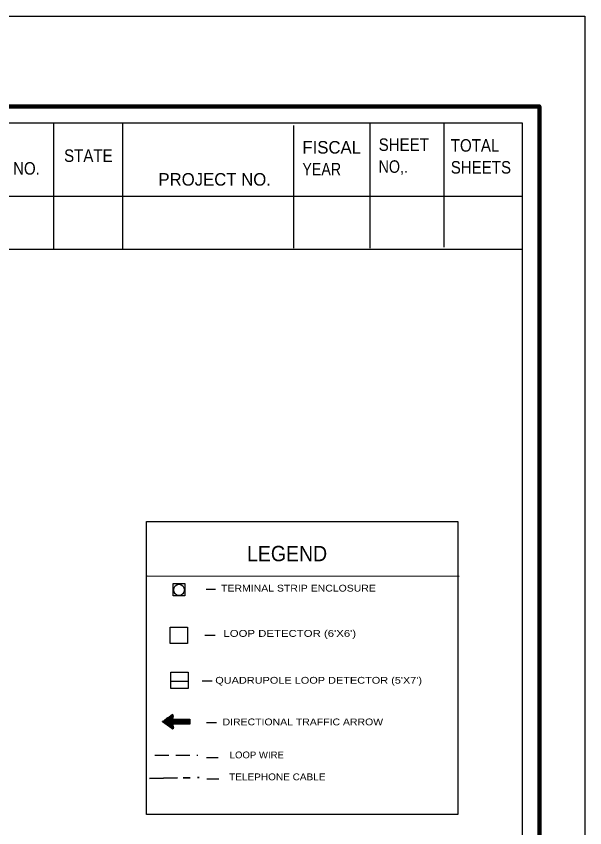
# Model space of a CAD drawing. Extents: x -524 to 1472, y -357 to 353.
# Drawn here: x 79.5 to 383.2, y -88.8 to 344.4 of the extents above; entities that cross this region are included whole.
import ezdxf

# ---------------------------------------------------------------- set-up
doc = ezdxf.new("R2010")
doc.units = 0
doc.header["$LTSCALE"] = 2.5
doc.linetypes.add('LONG_DASH_SHORT_DASH', pattern=[9.9, 6, -1.2, 1.5, -1.2])
doc.linetypes.add('MEDIUM_DASHED', pattern=[4.5, 3, -1.5])
doc.layers.add('1', color=7, linetype='Continuous', lineweight=13)

msp = doc.modelspace()

# ---------------------------------------------------------------- linework, layer by layer
at = {"layer": '1', "lineweight": 25}
for p, q in [((99.418, 286.945), (99.418, 220.376)), ((136.291, 286.955), (136.291, 220.195)), ((227.617, 286.155), (227.617, 220.658)), ((268.386, 286.977), (268.386, 220.629)), ((307.912, 286.945), (307.912, 221.068)), ((40.108, 248.318), (324.143, 248.318)), ((40.367, 248.318), (349.697, 248.318)), ((39.698, 220.022), (350.045, 220.022)), ((149.494, 45.765), (316.044, 45.585)), ((180.966, 38.498), (185.93, 38.498)), ((180.176, 14.021), (185.753, 14.021)), ((162.105, -10.498), (171.323, -10.498)), ((178.886, -10.305), (184.165, -10.305)), ((157.613, -32.189), (162.608, -28.511)), ((158.086, -32.533), (160.339, -30.188)), ((158.127, -32.579), (160.545, -30.015)), ((158.169, -32.592), (160.774, -29.867)), ((158.216, -32.619), (160.985, -29.703)), ((158.239, -32.636), (161.205, -29.53)), ((158.277, -32.679), (161.438, -29.393)), ((158.32, -32.702), (161.642, -29.217)), ((158.367, -32.717), (161.885, -29.053)), ((158.396, -32.765), (162.08, -28.888)), ((158.439, -32.796), (162.315, -28.729)), ((158.485, -32.818), (162.529, -28.552)), ((158.517, -32.861), (162.691, -28.468)), ((158.557, -32.883), (162.788, -28.424)), ((158.589, -32.895), (162.861, -28.409)), ((158.63, -32.933), (162.94, -28.409)), ((158.665, -32.965), (162.989, -28.424)), ((158.709, -32.99), (163.042, -28.441)), ((158.738, -33.016), (163.081, -28.449)), ((158.778, -33.042), (163.138, -28.476)), ((158.816, -33.072), (163.179, -28.511)), ((158.865, -33.107), (163.209, -28.524)), ((158.902, -33.112), (163.253, -28.569)), ((158.931, -33.165), (163.279, -28.605)), ((158.985, -33.192), (163.314, -28.649)), ((159.019, -33.198), (163.331, -28.685)), ((159.057, -33.249), (163.357, -28.729)), ((159.09, -33.279), (163.378, -28.787)), ((159.128, -33.293), (163.392, -28.828)), ((159.168, -33.332), (163.392, -28.901)), ((159.208, -33.359), (163.392, -28.962)), ((159.256, -33.38), (163.378, -29.042)), ((159.279, -33.401), (163.357, -29.135)), ((159.318, -33.454), (163.331, -29.23)), ((159.362, -33.461), (163.314, -29.314)), ((159.4, -33.502), (163.29, -29.395)), ((159.441, -33.504), (163.279, -29.5)), ((159.481, -33.556), (163.253, -29.577)), ((159.519, -33.585), (163.23, -29.696)), ((159.542, -33.606), (163.209, -29.778)), ((159.588, -33.638), (163.183, -29.867)), ((159.632, -33.671), (163.157, -29.964)), ((159.667, -33.692), (163.138, -30.053)), ((159.692, -33.731), (163.112, -30.146)), ((159.737, -33.765), (163.081, -30.227)), ((159.785, -33.767), (163.061, -30.32)), ((162.651, -35.902), (157.613, -32.189)), ((157.629, -32.2), (157.688, -32.144)), ((157.675, -32.228), (157.925, -31.979)), ((157.712, -32.243), (158.127, -31.8)), ((157.755, -32.29), (158.364, -31.658)), ((157.778, -32.306), (158.568, -31.484)), ((157.828, -32.326), (158.798, -31.321)), ((157.855, -32.373), (159.019, -31.158)), ((157.894, -32.406), (159.228, -31.007)), ((157.942, -32.409), (159.448, -30.852)), ((157.983, -32.452), (159.667, -30.673)), ((158.019, -32.489), (159.904, -30.524)), ((158.068, -32.506), (160.106, -30.343)), ((159.81, -33.797), (163.042, -30.402)), ((159.862, -33.848), (163.02, -30.524)), ((159.904, -33.866), (163.002, -30.608)), ((159.942, -33.889), (162.977, -30.7)), ((159.96, -33.926), (162.989, -30.755)), ((160.01, -33.948), (163.061, -30.755)), ((160.045, -33.977), (163.132, -30.755)), ((160.084, -33.99), (163.183, -30.755)), ((160.132, -34.031), (163.253, -30.755)), ((160.17, -34.065), (163.314, -30.755)), ((160.199, -34.096), (163.392, -30.755)), ((160.243, -34.125), (163.44, -30.755)), ((160.273, -34.145), (163.515, -30.755)), ((160.319, -34.166), (163.582, -30.755)), ((160.356, -34.201), (163.649, -30.755)), ((160.396, -34.237), (163.708, -30.755)), ((160.43, -34.258), (163.772, -30.755)), ((160.462, -34.28), (163.83, -30.755)), ((160.495, -34.327), (163.895, -30.755)), ((160.545, -34.344), (163.969, -30.755)), ((160.587, -34.373), (164.041, -30.755)), ((160.635, -34.399), (164.1, -30.755)), ((160.671, -34.427), (164.162, -30.755)), ((160.693, -34.454), (164.221, -30.755)), ((160.735, -34.491), (164.292, -30.755)), ((160.774, -34.513), (164.354, -30.755)), ((160.811, -34.555), (164.415, -30.755)), ((160.861, -34.556), (164.487, -30.755)), ((160.891, -34.608), (164.554, -30.755)), ((160.934, -34.637), (164.625, -30.755)), ((160.963, -34.648), (164.688, -30.755)), ((161, -34.68), (164.752, -30.755)), ((161.047, -34.717), (164.822, -30.755)), ((161.084, -34.735), (164.882, -30.755)), ((161.126, -34.763), (164.935, -30.755)), ((161.174, -34.801), (165.022, -30.755)), ((161.185, -34.818), (165.073, -30.755)), ((161.232, -34.852), (165.148, -30.755)), ((161.277, -34.876), (165.211, -30.755)), ((161.313, -34.901), (165.267, -30.755)), ((161.353, -34.938), (165.335, -30.755)), ((161.392, -34.966), (165.395, -30.755)), ((161.433, -35.001), (165.473, -30.755)), ((161.454, -35.02), (165.539, -30.755)), ((161.498, -35.042), (162.977, -33.504)), ((161.546, -35.072), (162.977, -33.569)), ((161.589, -35.121), (163.002, -33.61)), ((161.613, -35.132), (163.017, -33.683)), ((161.642, -35.169), (163.02, -33.731)), ((161.688, -35.187), (163.042, -33.767)), ((161.736, -35.222), (163.061, -33.848)), ((161.776, -35.252), (163.061, -33.889)), ((161.814, -35.289), (163.081, -33.948)), ((161.847, -35.304), (163.097, -33.99)), ((161.888, -35.331), (163.107, -34.065)), ((161.937, -35.348), (163.132, -34.103)), ((161.962, -35.387), (163.132, -34.159)), ((162.003, -35.417), (163.142, -34.211)), ((162.039, -35.432), (163.157, -34.269)), ((162.08, -35.483), (163.171, -34.327)), ((162.115, -35.514), (163.183, -34.379)), ((162.155, -35.517), (163.194, -34.427)), ((162.186, -35.557), (163.219, -34.491)), ((162.232, -35.594), (163.23, -34.555)), ((162.276, -35.607), (163.234, -34.589)), ((162.315, -35.639), (163.253, -34.648)), ((162.989, -33.502), (165.602, -30.755)), ((163.061, -33.502), (165.664, -30.755)), ((163.132, -33.502), (165.729, -30.755)), ((163.183, -33.502), (165.787, -30.755)), ((163.253, -33.502), (165.853, -30.755)), ((163.314, -33.502), (165.926, -30.755)), ((163.378, -33.502), (165.979, -30.755)), ((163.44, -33.502), (166.052, -30.755)), ((163.515, -33.502), (166.109, -30.755)), ((163.582, -33.502), (166.191, -30.755)), ((163.649, -33.502), (166.249, -30.755)), ((163.708, -33.502), (166.305, -30.755)), ((163.772, -33.502), (166.39, -30.755)), ((163.83, -33.502), (166.447, -30.755)), ((163.895, -33.502), (166.512, -30.755)), ((163.959, -33.502), (166.568, -30.755)), ((164.041, -33.502), (166.639, -30.755)), ((164.1, -33.502), (166.703, -30.755)), ((164.162, -33.502), (166.767, -30.755)), ((164.221, -33.502), (166.841, -30.755)), ((164.292, -33.502), (166.902, -30.755)), ((164.354, -33.502), (166.981, -30.755)), ((164.415, -33.502), (167.039, -30.755)), ((164.487, -33.502), (167.101, -30.755)), ((164.554, -33.502), (167.159, -30.755)), ((164.611, -33.502), (167.231, -30.755)), ((164.688, -33.502), (167.294, -30.755)), ((164.752, -33.502), (167.353, -30.755)), ((164.822, -33.502), (167.415, -30.755)), ((164.882, -33.502), (167.489, -30.755)), ((164.935, -33.502), (167.551, -30.755)), ((165.022, -33.502), (167.624, -30.755)), ((165.073, -33.502), (167.689, -30.755)), ((165.148, -33.502), (167.744, -30.755)), ((165.211, -33.502), (167.814, -30.755)), ((165.267, -33.502), (167.892, -30.755)), ((165.335, -33.502), (167.938, -30.755)), ((165.395, -33.502), (168.016, -30.755)), ((165.473, -33.502), (168.08, -30.755)), ((165.529, -33.502), (168.141, -30.755)), ((165.589, -33.502), (168.204, -30.755)), ((165.664, -33.502), (168.271, -30.755)), ((165.729, -33.502), (168.345, -30.755)), ((165.787, -33.502), (168.394, -30.755)), ((165.853, -33.502), (168.481, -30.755)), ((165.926, -33.502), (168.545, -30.755)), ((165.979, -33.502), (168.598, -30.755)), ((166.052, -33.502), (168.668, -30.755)), ((166.109, -33.502), (168.724, -30.755)), ((166.191, -33.502), (168.795, -30.755)), ((166.249, -33.502), (168.849, -30.755)), ((166.305, -33.502), (168.923, -30.755)), ((166.39, -33.502), (168.982, -30.755)), ((166.447, -33.502), (169.06, -30.755)), ((166.512, -33.502), (169.117, -30.755)), ((166.568, -33.502), (169.188, -30.755)), ((166.639, -33.502), (169.245, -30.755)), ((166.703, -33.502), (169.309, -30.755)), ((166.767, -33.502), (169.383, -30.755)), ((166.841, -33.502), (169.445, -30.755)), ((166.902, -33.502), (169.519, -30.755)), ((166.963, -33.502), (169.568, -30.755)), ((167.039, -33.502), (169.645, -30.755)), ((167.101, -33.502), (169.708, -30.755)), ((167.159, -33.502), (169.771, -30.755)), ((167.231, -33.502), (169.83, -30.755)), ((167.294, -33.502), (169.896, -30.755)), ((167.352, -33.502), (169.971, -30.755)), ((167.415, -33.502), (170.037, -30.755)), ((167.489, -33.502), (170.11, -30.755)), ((167.551, -33.502), (170.161, -30.755)), ((167.624, -33.502), (170.221, -30.755)), ((167.689, -33.502), (170.287, -30.755)), ((167.744, -33.502), (170.36, -30.755)), ((167.814, -33.502), (170.41, -30.755)), ((167.892, -33.502), (170.488, -30.755)), ((167.935, -33.502), (170.56, -30.755)), ((168.016, -33.502), (170.621, -30.755)), ((168.08, -33.502), (170.679, -30.755)), ((168.141, -33.502), (170.752, -30.755)), ((168.204, -33.502), (170.81, -30.755)), ((168.271, -33.502), (170.88, -30.755)), ((168.345, -33.502), (170.929, -30.755)), ((168.394, -33.502), (171.011, -30.755)), ((168.481, -33.502), (171.075, -30.755)), ((168.545, -33.502), (171.147, -30.755)), ((168.598, -33.502), (171.211, -30.755)), ((168.668, -33.502), (171.269, -30.755)), ((168.724, -33.502), (171.34, -30.755)), ((168.795, -33.502), (171.388, -30.755)), ((168.849, -33.502), (171.48, -30.755)), ((168.913, -33.502), (171.539, -30.755)), ((168.982, -33.502), (171.602, -30.755)), ((169.06, -33.502), (171.66, -30.755)), ((169.117, -33.502), (171.724, -30.755)), ((169.186, -33.502), (171.789, -30.755)), ((169.245, -33.502), (171.852, -30.755)), ((169.309, -33.502), (171.93, -30.755)), ((169.383, -33.502), (171.995, -30.755)), ((169.445, -33.502), (172.053, -30.755)), ((169.508, -33.502), (172.122, -30.755)), ((169.568, -33.502), (172.187, -30.755)), ((169.645, -33.502), (172.246, -30.755)), ((169.708, -33.502), (172.251, -30.808)), ((169.771, -33.502), (172.251, -30.889)), ((169.83, -33.502), (172.251, -30.958)), ((169.896, -33.502), (172.251, -31.018)), ((169.971, -33.502), (172.251, -31.1)), ((170.037, -33.502), (172.251, -31.144)), ((170.11, -33.502), (172.251, -31.218)), ((170.161, -33.502), (172.251, -31.294)), ((170.221, -33.502), (172.251, -31.365)), ((170.287, -33.502), (172.251, -31.433)), ((170.35, -33.502), (172.251, -31.501)), ((170.41, -33.502), (172.251, -31.575)), ((170.488, -33.502), (172.251, -31.633)), ((170.56, -33.502), (172.251, -31.71)), ((170.621, -33.502), (172.251, -31.762)), ((170.679, -33.502), (172.251, -31.84)), ((170.752, -33.502), (172.251, -31.921)), ((170.81, -33.502), (172.251, -31.979)), ((170.88, -33.502), (172.251, -32.047)), ((170.929, -33.502), (172.251, -32.11)), ((171.003, -33.502), (172.251, -32.178)), ((171.075, -33.502), (172.251, -32.243)), ((171.147, -33.502), (172.251, -32.326)), ((171.211, -33.502), (172.251, -32.373)), ((171.263, -33.502), (172.251, -32.459)), ((171.34, -33.502), (172.251, -32.533)), ((171.388, -33.502), (172.251, -32.592)), ((171.48, -33.502), (172.251, -32.663)), ((171.539, -33.502), (172.251, -32.717)), ((171.593, -33.502), (172.251, -32.804)), ((171.66, -33.502), (172.251, -32.869)), ((171.724, -33.502), (172.251, -32.933)), ((171.789, -33.502), (172.251, -33.016)), ((171.852, -33.502), (172.251, -33.072)), ((171.927, -33.502), (172.251, -33.147)), ((171.995, -33.502), (172.251, -33.198)), ((172.053, -33.502), (172.251, -33.279)), ((172.122, -33.502), (172.251, -33.343)), ((172.187, -33.502), (172.251, -33.411)), ((172.246, -33.502), (172.251, -33.502)), ((181.055, -32.533), (186.47, -32.533)), ((162.355, -35.684), (163.279, -34.711)), ((162.401, -35.694), (163.29, -34.763)), ((162.438, -35.726), (163.29, -34.801)), ((162.455, -35.748), (163.314, -34.859)), ((162.506, -35.788), (163.33, -34.924)), ((162.546, -35.81), (163.331, -34.979)), ((162.577, -35.828), (163.357, -35.031)), ((162.617, -35.873), (163.359, -35.081)), ((162.644, -35.902), (163.378, -35.132)), ((162.691, -35.913), (163.392, -35.187)), ((162.731, -35.947), (163.407, -35.249)), ((162.779, -35.953), (163.413, -35.296)), ((162.841, -35.991), (163.429, -35.348)), ((162.891, -35.995), (163.44, -35.417)), ((162.957, -36.005), (163.44, -35.483)), ((163.02, -35.995), (163.44, -35.557)), ((163.107, -35.953), (163.413, -35.643)), ((163.253, -35.873), (163.331, -35.81)), ((181.055, -51.31), (187.425, -51.31)), ((181.33, -62.728), (187.697, -62.728))]:
    msp.add_line(p, q, dxfattribs=at)
at = {"layer": '1', "linetype": 'MEDIUM_DASHED', "lineweight": 25}
msp.add_line((153.44, -50.057), (176.474, -49.989), dxfattribs=at)
at = {"layer": '1', "linetype": 'LONG_DASH_SHORT_DASH', "lineweight": 35}
for p, q in [((150.653, -62.48), (175.23, -62.064)), ((176.25, -62.046), (177.28, -62.029))]:
    msp.add_line(p, q, dxfattribs=at)
at = {"layer": '1', "lineweight": 25}
for points in [[(383.194, 344.427), (383.194, -356.824), (-524.306, -356.824), (-524.306, 344.427)], [(349.92, 287.38), (-495.639, 287.38), (-495.639, -309.374), (349.92, -309.374)], [(148.992, 74.654), (315.41, 74.654), (315.41, -81.8), (148.992, -81.8)], [(163.357, 41.556), (169.597, 41.556), (169.597, 35.014), (163.357, 35.014)], [(161.785, 18.3), (171.003, 18.3), (171.003, 9.479), (161.785, 9.479)], [(162.105, -5.693), (171.323, -5.693), (171.323, -14.502), (162.105, -14.502)]]:
    msp.add_lwpolyline(points, close=True, dxfattribs=at)
at = {"layer": '1', "lineweight": 106}
msp.add_lwpolyline([(-505.747, -317.532), (358.96, -317.532), (358.96, 296.273), (-505.747, 296.273)], close=True, dxfattribs=at)
at = {"layer": '1', "lineweight": 25}
msp.add_lwpolyline([(163.378, -29.053), (162.977, -30.755), (172.251, -30.755), (172.251, -33.502), (162.977, -33.502), (163.429, -35.348)], dxfattribs=at)
msp.add_ellipse((166.452, 38.178), major_axis=(0, 2.997), ratio=0.952381, dxfattribs=at)
for centre, start_param, end_param in [((162.891, -28.93), 1.3176976, 3.7548511), ((162.941, -35.475), 5.6720666, 8.1107902)]:
    msp.add_ellipse(centre, major_axis=(0, -0.52), ratio=0.952381, start_param=start_param, end_param=end_param, dxfattribs=at)

# ---------------------------------------------------------------- texts
at = {"layer": '1'}
for s, p in [('FISCAL', (232.35, 271.113)), ('PROJECT NO.', (155.447, 253.992))]:
    msp.add_text(s, height=6.683, dxfattribs=at).set_placement(p)
for s, height, width, p in [('SHEET', 6.683, 0.9, (273.085, 272.527)), ('TOTAL', 6.683, 0.9, (311.621, 272.118)), ('STATE', 6.683, 0.9, (105.046, 266.652)), ('REG. NO.', 6.683, 0.9, (55.898, 259.863)), ('YEAR', 6.683, 0.85, (232.35, 259.418)), ('NO,.', 6.683, 0.85, (273.085, 260.832)), ('SHEETS', 6.683, 0.9, (311.621, 260.419)), ('LEGEND', 8.198, 0.95, (202.745, 53.475)), ('TERMINAL STRIP ENCLOSURE', 3.637, 1.15, (188.915, 37.284)), ("LOOP DETECTOR (6'X6')", 3.637, 1.25, (190.156, 13.118)), ("QUADRUPOLE LOOP DETECTOR (5'X7')", 3.634, 1.2, (185.8, -11.894)), ('DIRECTIONAL TRAFFIC ARROW', 3.637, 1.15, (189.7, -34.12)), ('LOOP WIRE', 3.637, 1.05, (193.516, -51.739)), ('TELEPHONE CABLE', 3.637, 1.1, (193.234, -63.448))]:
    msp.add_text(s, height=height, dxfattribs=dict(at, width=width)).set_placement(p)

doc.saveas('drawing.dxf')
